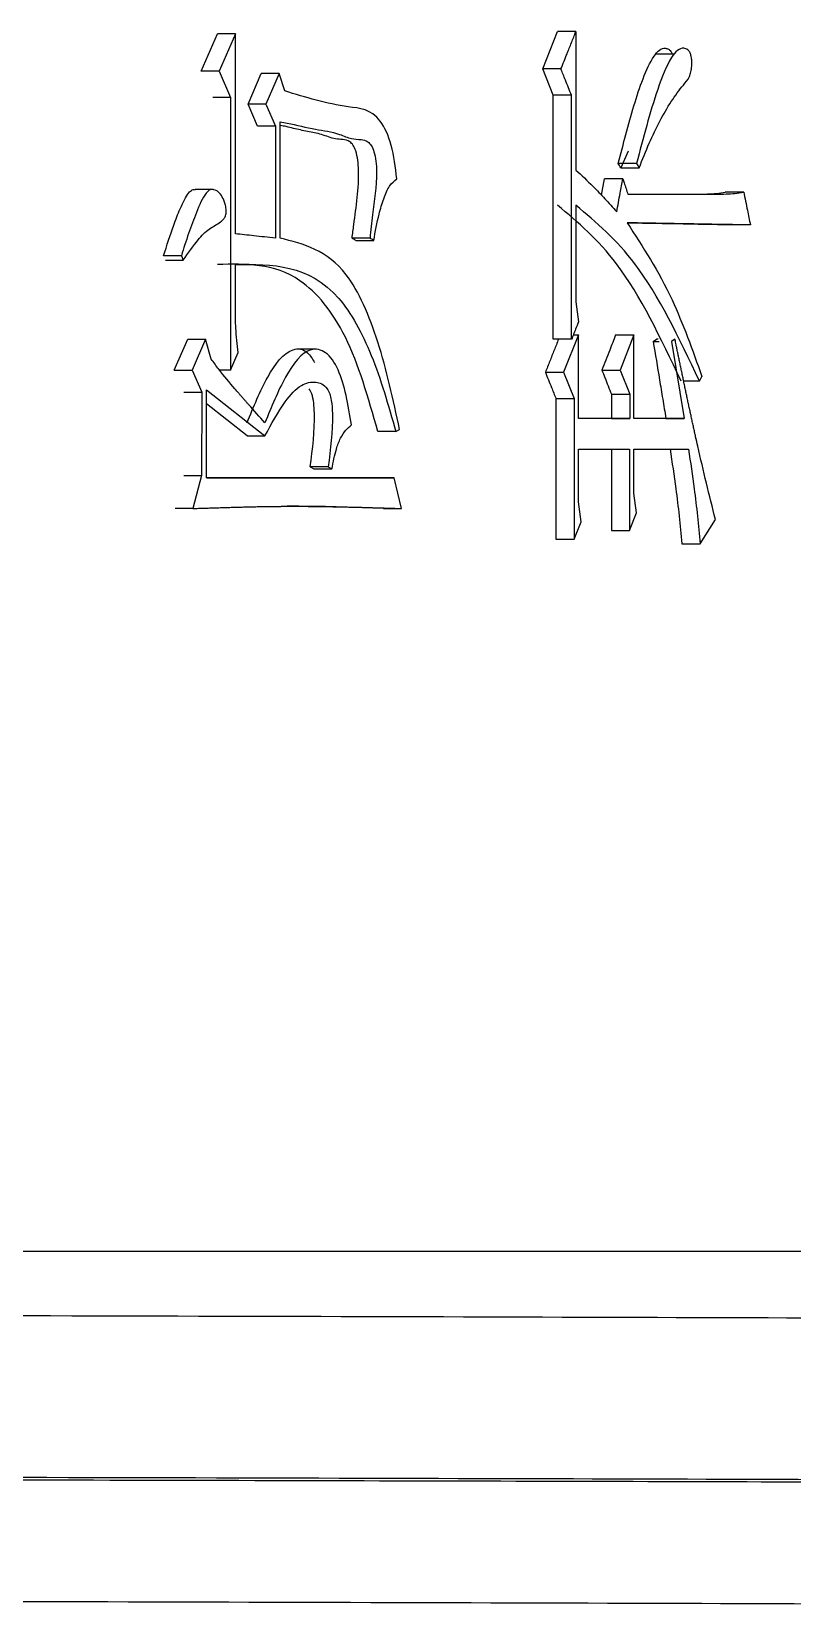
# Model space of a CAD drawing. Header units: millimetres. Extents: x 2278 to 4715, y 679 to 2402.
# Drawn here: x 3408.23 to 3411.97, y 967.15 to 974.92 of the extents above; entities that cross this region are included whole.
import ezdxf

# ---------------------------------------------------------------- set-up
doc = ezdxf.new("R2010")
doc.units = ezdxf.units.MM

msp = doc.modelspace()

# ---------------------------------------------------------------- linework, layer by layer
at = {"color": 7, "linetype": 'Continuous', "lineweight": 25}
for p, q in [((3409.0637, 974.7226), (3409.144, 974.9064)), ((3409.2316, 974.9064), (3409.144, 974.9064)), ((3409.2316, 974.9064), (3409.1513, 974.7226)), ((3409.2316, 973.9221), (3409.2316, 974.9064)), ((3410.7449, 974.7334), (3410.8181, 974.9173)), ((3410.9079, 974.9173), (3410.9079, 974.2358)), ((3411.3898, 974.8053), (3411.2984, 974.8053)), ((3409.1513, 974.7226), (3409.0637, 974.7226)), ((3409.1513, 974.7226), (3409.208, 974.5927)), ((3409.2941, 974.5603), (3409.3594, 974.7117)), ((3409.4474, 974.7117), (3409.3594, 974.7117)), ((3409.4474, 974.7117), (3409.3819, 974.5603)), ((3409.4753, 974.6252), (3409.4474, 974.7117)), ((3410.7966, 974.6036), (3410.7449, 974.7334)), ((3410.8346, 974.7334), (3410.7449, 974.7334)), ((3410.8864, 974.6036), (3410.7966, 974.6036)), ((3410.7966, 973.4029), (3410.7966, 974.6036)), ((3410.8864, 973.4029), (3410.8864, 974.6036)), ((3409.208, 974.5927), (3409.1204, 974.5927)), ((3409.208, 974.5927), (3409.208, 973.2514)), ((3409.3819, 974.5603), (3409.2941, 974.5603)), ((3409.3408, 974.4521), (3409.2941, 974.5603)), ((3409.3819, 974.5603), (3409.4287, 974.4521)), ((3409.4287, 974.4521), (3409.3408, 974.4521)), ((3409.4287, 974.4521), (3409.4287, 973.9004)), ((3409.452, 973.9004), (3409.452, 974.4737)), ((3411.165, 974.3294), (3411.1289, 974.2468)), ((3411.2066, 974.2681), (3411.1164, 974.2681)), ((3411.1289, 974.2467), (3411.2191, 974.2467)), ((3409.1225, 974.1399), (3409.0345, 974.1399)), ((3411.0339, 974.112), (3411.0486, 974.1925)), ((3411.1387, 974.1925), (3411.0486, 974.1925)), ((3411.7342, 974.1277), (3411.6433, 974.1277)), ((3410.9079, 974.0627), (3410.9079, 973.5868)), ((3411.1642, 974.1168), (3411.5988, 974.1168)), ((3411.1642, 974.1168), (3411.5081, 974.1168)), ((3411.5081, 974.1168), (3411.5988, 974.1168)), ((3409.8947, 973.9005), (3409.8062, 973.9005)), ((3411.7668, 973.9654), (3411.6759, 973.9654)), ((3409.8244, 973.8896), (3409.913, 973.8896)), ((3408.9658, 973.8139), (3408.8785, 973.8139)), ((3408.9658, 973.8139), (3408.9754, 973.7922)), ((3409.2316, 973.5543), (3409.2316, 973.7706)), ((3410.9079, 973.5868), (3410.9208, 973.4894)), ((3408.9309, 973.2514), (3408.9974, 973.4028)), ((3408.9974, 973.4028), (3409.0849, 973.4028)), ((3409.0849, 973.4028), (3409.0183, 973.2514)), ((3409.1133, 973.3055), (3409.0849, 973.4028)), ((3409.6248, 973.3543), (3409.5367, 973.3543)), ((3410.8864, 973.4029), (3410.7966, 973.4029)), ((3410.9208, 973.4245), (3410.8475, 973.2406)), ((3410.895, 973.4245), (3410.9208, 973.4245)), ((3410.9208, 973.0135), (3410.9208, 973.4245)), ((3411.1938, 973.4245), (3411.126, 973.2514)), ((3411.1938, 973.0135), (3411.1938, 973.4245)), ((3411.2884, 973.3921), (3411.3051, 973.4029)), ((3411.2884, 973.3921), (3411.3184, 973.3921)), ((3411.3124, 973.4029), (3411.3051, 973.4029)), ((3411.3956, 973.4029), (3411.3788, 973.3921)), ((3411.3788, 973.3921), (3411.4414, 973.0135)), ((3409.208, 973.2514), (3409.2457, 973.3379)), ((3408.9309, 973.2514), (3409.0183, 973.2514)), ((3409.0183, 973.2514), (3409.0659, 973.1432)), ((3409.208, 973.2514), (3409.1534, 973.2514)), ((3410.7578, 973.2406), (3410.8475, 973.2406)), ((3410.8475, 973.2406), (3410.8993, 973.1108)), ((3411.0359, 973.2514), (3411.126, 973.2514)), ((3411.126, 973.2514), (3411.1727, 973.1324)), ((3411.5162, 973.1973), (3411.4384, 973.1973)), ((3411.5162, 973.1973), (3411.5286, 973.2189)), ((3408.9784, 973.1432), (3409.0659, 973.1432)), ((3409.0659, 973.1432), (3409.0658, 972.7322)), ((3409.0896, 973.154), (3409.3772, 972.9269)), ((3409.0896, 972.7213), (3409.0896, 973.154)), ((3411.0825, 973.1324), (3411.1727, 973.1324)), ((3411.0825, 973.1324), (3411.0825, 973.0135)), ((3411.1727, 973.1324), (3411.1727, 973.0135)), ((3409.2894, 972.9269), (3409.0896, 973.0849)), ((3410.8095, 973.1108), (3410.8993, 973.1108)), ((3410.8993, 973.1108), (3410.8993, 972.4185)), ((3411.1727, 973.0135), (3410.9208, 973.0135)), ((3411.0825, 973.0135), (3410.9208, 973.0135)), ((3411.0825, 973.0135), (3411.1727, 973.0135)), ((3411.4414, 973.0135), (3411.1938, 973.0135)), ((3411.3509, 973.0135), (3411.1938, 973.0135)), ((3411.3509, 973.0135), (3411.4414, 973.0135)), ((3409.2894, 972.9269), (3409.3772, 972.9269)), ((3410.0219, 972.9485), (3410.04, 972.9593)), ((3410.9208, 972.862), (3411.1726, 972.862)), ((3410.9208, 972.6024), (3410.9208, 972.862)), ((3411.0825, 972.862), (3411.0825, 972.4618)), ((3411.1726, 972.862), (3411.1726, 972.4618)), ((3411.1938, 972.862), (3411.4622, 972.862)), ((3411.1938, 972.6457), (3411.1938, 972.862)), ((3408.9784, 972.7322), (3409.0658, 972.7322)), ((3409.0658, 972.7322), (3409.023, 972.5699)), ((3409.6885, 972.7754), (3409.6002, 972.7754)), ((3409.6002, 972.7754), (3409.6186, 972.7646)), ((3409.6186, 972.7646), (3409.7069, 972.7646)), ((3409.6885, 972.7754), (3409.7069, 972.7646)), ((3410.0129, 972.7214), (3409.0896, 972.7213)), ((3409.0896, 972.7214), (3409.9242, 972.7214)), ((3409.9242, 972.7214), (3410.0129, 972.7214)), ((3410.0491, 972.5699), (3410.0129, 972.7214)), ((3410.9337, 972.505), (3410.9208, 972.6024)), ((3411.2065, 972.5483), (3411.1938, 972.6457)), ((3409.023, 972.5699), (3408.9357, 972.5699)), ((3409.9604, 972.5699), (3410.0491, 972.5699)), ((3410.8993, 972.4185), (3410.9337, 972.505)), ((3411.1726, 972.4618), (3411.2065, 972.5483)), ((3411.5203, 972.3969), (3411.5947, 972.5159)), ((3410.8095, 972.4185), (3410.8993, 972.4185)), ((3411.0825, 972.4618), (3411.1726, 972.4618)), ((3411.4297, 972.3969), (3411.5203, 972.3969))]:
    msp.add_line(p, q, dxfattribs=at)
at = {"color": 7, "linetype": 'Continuous', "lineweight": 25, "flags": 128}
for points in [[(3410.9079, 974.9173), (3410.863, 974.9173), (3410.8181, 974.9173)], [(3411.1289, 974.2467), (3411.1258, 974.2521), (3411.1226, 974.2575), (3411.1164, 974.2682)], [(3411.2066, 974.2682), (3411.2129, 974.2574), (3411.2191, 974.2467)], [(3408.8881, 973.7922), (3408.9186, 973.7922), (3408.947, 973.7922), (3408.9754, 973.7922)], [(3411.1036, 973.4245), (3411.1264, 973.4245), (3411.1601, 973.4245), (3411.1938, 973.4245)], [(3410.8095, 973.1108), (3410.8095, 972.7647), (3410.8095, 972.4185)], [(3410.0219, 972.9485), (3409.9859, 972.9485), (3409.9596, 972.9485), (3409.9333, 972.9485)]]:
    msp.add_lwpolyline(points, dxfattribs=at)
at = {"color": 7, "linetype": 'Continuous', "lineweight": 25}
for points, knots in [([(3410.8346, 974.7334), (3410.8445, 974.7584), (3410.8618, 974.8015), (3410.8862, 974.8628), (3410.9007, 974.8991), (3410.9079, 974.9173)], [0, 0, 0, 0, 0.407194, 0.703597, 1, 1, 1, 1]), ([(3411.1164, 974.2682), (3411.1289, 974.316), (3411.1666, 974.4595), (3411.2194, 974.6483), (3411.2793, 974.7826), (3411.3187, 974.8298), (3411.3436, 974.8371), (3411.3627, 974.8329), (3411.3741, 974.8225), (3411.3804, 974.8122), (3411.3819, 974.8058), (3411.382, 974.8053)], [0, 0, 0, 0, 0.186803, 0.560962, 0.749178, 0.825797, 0.902611, 0.942659, 0.97537, 0.998161, 1, 1, 1, 1]), ([(3411.2191, 974.2468), (3411.2356, 974.2877), (3411.2838, 974.4077), (3411.357, 974.5473), (3411.4261, 974.6435), (3411.4623, 974.6815), (3411.4749, 974.7189), (3411.4789, 974.7477), (3411.4787, 974.7757), (3411.475, 974.7998), (3411.4682, 974.818), (3411.4562, 974.8315), (3411.4354, 974.8379), (3411.4071, 974.8292), (3411.3596, 974.7669), (3411.3093, 974.6365), (3411.2555, 974.4556), (3411.2229, 974.3308), (3411.2066, 974.2682)], [0, 0, 0, 0, 0.09565, 0.280795, 0.373244, 0.419662, 0.436462, 0.4533, 0.470465, 0.483389, 0.496387, 0.510841, 0.535897, 0.579802, 0.622961, 0.750748, 0.875017, 1, 1, 1, 1]), ([(3410.8864, 974.6036), (3410.8814, 974.6161), (3410.8715, 974.641), (3410.8542, 974.6843), (3410.8419, 974.7151), (3410.8346, 974.7334)], [0, 0, 0, 0, 0.288432, 0.576865, 1, 1, 1, 1]), ([(3410.0265, 974.1925), (3410.0195, 974.2495), (3410.0058, 974.3607), (3409.9272, 974.5349), (3409.7334, 974.5453), (3409.5778, 974.5935), (3409.4753, 974.6252)], [0, 0, 0, 0, 0.1295403, 0.2526388, 0.50766, 1, 1, 1, 1]), ([(3409.452, 974.4737), (3409.4637, 974.4715), (3409.5221, 974.4603), (3409.6197, 974.4343), (3409.7257, 974.4229), (3409.7993, 974.3876), (3409.846, 974.3875), (3409.8795, 974.3804), (3409.9017, 974.3582), (3409.916, 974.3244), (3409.9251, 974.2794), (3409.9297, 974.1717), (3409.9086, 974.0475), (3409.8983, 973.9387), (3409.8947, 973.9005)], [0, 0, 0, 0, 0.051282, 0.25636, 0.431754, 0.51946, 0.589456, 0.639546, 0.668094, 0.696777, 0.732309, 0.768498, 0.918801, 1, 1, 1, 1]), ([(3409.8062, 973.9005), (3409.809, 973.9226), (3409.8229, 974.0325), (3409.843, 974.1609), (3409.8357, 974.2856), (3409.8263, 974.3281), (3409.8122, 974.3594), (3409.7791, 974.3914), (3409.7365, 974.3825), (3409.6791, 974.4033), (3409.6217, 974.4209), (3409.5521, 974.4315), (3409.4958, 974.447), (3409.4622, 974.4536), (3409.452, 974.4556)], [0, 0, 0, 0, 0.054921, 0.272966, 0.312507, 0.352188, 0.383382, 0.414603, 0.535292, 0.594414, 0.712513, 0.830508, 0.948503, 1, 1, 1, 1]), ([(3410.9079, 974.2358), (3410.9359, 974.2099), (3410.9841, 974.1653), (3411.0507, 974.0948), (3411.0896, 974.0518), (3411.109, 974.0303)], [0, 0, 0, 0, 0.409741, 0.70481, 1, 1, 1, 1]), ([(3408.8785, 973.8139), (3408.8946, 973.8648), (3408.9199, 973.9444), (3408.9566, 974.039), (3408.9827, 974.0944), (3409.0041, 974.1288), (3409.0215, 974.1408), (3409.031, 974.1392), (3409.0344, 974.1387)], [0, 0, 0, 0, 0.385113, 0.602792, 0.768152, 0.874694, 0.955427, 1, 1, 1, 1]), ([(3408.9754, 973.7922), (3408.9996, 973.8272), (3409.0399, 973.8855), (3409.1019, 973.9505), (3409.1457, 973.969), (3409.1717, 973.9911), (3409.1804, 974.0036), (3409.1852, 974.0159), (3409.1871, 974.0295), (3409.1862, 974.0478), (3409.1805, 974.0745), (3409.1683, 974.105), (3409.1489, 974.1294), (3409.1277, 974.1409), (3409.1063, 974.1405), (3409.0734, 974.1093), (3409.04, 974.0289), (3409.0004, 973.9243), (3408.9773, 973.8508), (3408.9658, 973.8139)], [0, 0, 0, 0, 0.156412, 0.260868, 0.365462, 0.392662, 0.410241, 0.42134, 0.432549, 0.445637, 0.467959, 0.506678, 0.545841, 0.586947, 0.621916, 0.6571, 0.775363, 0.887354, 1, 1, 1, 1]), ([(3409.913, 973.8896), (3409.921, 973.9336), (3409.9341, 974.0056), (3409.9606, 974.0953), (3409.9887, 974.1618), (3410.014, 974.1824), (3410.0265, 974.1925)], [0, 0, 0, 0, 0.349071, 0.571765, 0.789358, 1, 1, 1, 1]), ([(3411.109, 974.0303), (3411.1118, 974.0456), (3411.1175, 974.0763), (3411.1274, 974.1304), (3411.1345, 974.1692), (3411.1387, 974.1925)], [0, 0, 0, 0, 0.283862, 0.567725, 1, 1, 1, 1]), ([(3411.1387, 974.1925), (3411.1409, 974.1862), (3411.1462, 974.1705), (3411.1547, 974.1452), (3411.161, 974.1263), (3411.1642, 974.1168)], [0, 0, 0, 0, 0.250001, 0.6250002, 1, 1, 1, 1]), ([(3411.5081, 974.1168), (3411.5242, 974.1171), (3411.5549, 974.1177), (3411.6, 974.1199), (3411.6289, 974.1251), (3411.6433, 974.1277)], [0, 0, 0, 0, 0.356279, 0.6779441, 1, 1, 1, 1]), ([(3411.5988, 974.1168), (3411.6149, 974.1171), (3411.6457, 974.1177), (3411.6908, 974.1199), (3411.7197, 974.1251), (3411.7342, 974.1277)], [0, 0, 0, 0, 0.355817, 0.677713, 1, 1, 1, 1]), ([(3411.7342, 974.1277), (3411.7372, 974.1126), (3411.7432, 974.0826), (3411.7541, 974.0285), (3411.762, 973.9895), (3411.7668, 973.9654)], [0, 0, 0, 0, 0.277507, 0.555013, 1, 1, 1, 1]), ([(3411.4256, 973.1973), (3411.3252, 973.4087), (3411.1475, 973.7831), (3410.918, 973.9779), (3410.8181, 974.0627)], [0, 0, 0, 0, 0.564667, 1, 1, 1, 1]), ([(3411.5162, 973.1973), (3411.4157, 973.4088), (3411.2377, 973.7832), (3411.0079, 973.9779), (3410.9079, 974.0627)], [0, 0, 0, 0, 0.564597, 1, 1, 1, 1]), ([(3411.7668, 973.9654), (3411.7629, 973.9655), (3411.7512, 973.9657), (3411.7355, 973.966), (3411.7159, 973.9663), (3411.6962, 973.9667), (3411.6766, 973.967), (3411.6569, 973.9673), (3411.6411, 973.9676), (3411.6214, 973.9679), (3411.6016, 973.9683), (3411.5818, 973.9686), (3411.562, 973.969), (3411.5461, 973.9692), (3411.5263, 973.9696), (3411.5103, 973.9699), (3411.4904, 973.9702), (3411.4705, 973.9706), (3411.4505, 973.9709), (3411.4305, 973.9713), (3411.4145, 973.9716), (3411.3945, 973.9719), (3411.3744, 973.9723), (3411.3544, 973.9727), (3411.3342, 973.973), (3411.3181, 973.9733), (3411.298, 973.9737), (3411.2818, 973.974), (3411.2616, 973.9744), (3411.2454, 973.9747), (3411.2252, 973.975), (3411.1981, 973.9755), (3411.1749, 973.9759), (3411.1599, 973.9762)], [0, 0, 0, 0, 0.019729, 0.059186, 0.078915, 0.118372, 0.157829, 0.177558, 0.217015, 0.236744, 0.276201, 0.315659, 0.335387, 0.374845, 0.394573, 0.43403, 0.453759, 0.493216, 0.532674, 0.552402, 0.59186, 0.611588, 0.651046, 0.690503, 0.710232, 0.749689, 0.769418, 0.808875, 0.828604, 0.868061, 0.88779, 0.927247, 1, 1, 1, 1]), ([(3411.1599, 973.9761), (3411.2373, 973.8581), (3411.3765, 973.6455), (3411.4817, 973.3502), (3411.5286, 973.2189)], [0, 0, 0, 0, 0.555449, 1, 1, 1, 1]), ([(3411.6759, 973.9654), (3411.613, 973.9666), (3411.4822, 973.969), (3411.3104, 973.9721), (3411.2005, 973.974), (3411.1608, 973.9747)], [0, 0, 0, 0, 0.371075, 0.772541, 1, 1, 1, 1]), ([(3409.4287, 973.9004), (3409.4109, 973.9024), (3409.3754, 973.9063), (3409.3098, 973.9135), (3409.2617, 973.9188), (3409.2316, 973.9221)], [0, 0, 0, 0, 0.271476, 0.542951, 1, 1, 1, 1]), ([(3410.04, 972.9593), (3410.0081, 973.1061), (3409.9453, 973.3947), (3409.7603, 973.8225), (3409.5678, 973.8712), (3409.452, 973.9004)], [0, 0, 0, 0, 0.291804, 0.574112, 1, 1, 1, 1]), ([(3409.8244, 973.8896), (3409.8229, 973.8906), (3409.8198, 973.8924), (3409.8137, 973.896), (3409.8092, 973.8987), (3409.8062, 973.9005)], [0, 0, 0, 0, 0.253186, 0.506379, 1, 1, 1, 1]), ([(3409.913, 973.8896), (3409.9099, 973.8914), (3409.9038, 973.8951), (3409.8977, 973.8987), (3409.8947, 973.9005)], [0, 0, 0, 0, 0.499996, 1, 1, 1, 1]), ([(3409.9333, 972.9485), (3409.886, 973.1147), (3409.7934, 973.4395), (3409.5108, 973.7811), (3409.2826, 973.7746), (3409.1439, 973.7706)], [0, 0, 0, 0, 0.291237, 0.569425, 1, 1, 1, 1]), ([(3409.2316, 973.7706), (3409.4126, 973.7725), (3409.6675, 973.775), (3409.9118, 973.3331), (3409.9849, 973.078), (3410.0219, 972.9485)], [0, 0, 0, 0, 0.546872, 0.769893, 1, 1, 1, 1]), ([(3409.2457, 973.3379), (3409.241, 973.3777), (3409.2326, 973.4488), (3409.2319, 973.522), (3409.2316, 973.5543)], [0, 0, 0, 0, 0.558835, 1, 1, 1, 1]), ([(3410.9208, 973.4894), (3410.9159, 973.4771), (3410.9077, 973.4565), (3410.8962, 973.4276), (3410.8897, 973.4111), (3410.8864, 973.4029)], [0, 0, 0, 0, 0.428361, 0.714181, 1, 1, 1, 1]), ([(3409.2894, 972.9918), (3409.3212, 973.0704), (3409.3836, 973.2244), (3409.4906, 973.3644), (3409.5807, 973.3549), (3409.6109, 973.3066), (3409.6219, 973.2889)], [0, 0, 0, 0, 0.366502, 0.718078, 0.897344, 1, 1, 1, 1]), ([(3409.8033, 972.981), (3409.7869, 973.0802), (3409.7622, 973.2299), (3409.6785, 973.3477), (3409.5799, 973.3678), (3409.4712, 973.2233), (3409.409, 973.07), (3409.3772, 972.9918)], [0, 0, 0, 0, 0.25015, 0.377758, 0.502112, 0.745934, 1, 1, 1, 1]), ([(3410.8224, 973.4029), (3410.8153, 973.3851), (3410.801, 973.3492), (3410.7795, 973.2951), (3410.765, 973.2588), (3410.7578, 973.2406)], [0, 0, 0, 0, 0.32842, 0.66421, 1, 1, 1, 1]), ([(3411.1036, 973.4245), (3411.0939, 973.3995), (3411.0777, 973.3582), (3411.0551, 973.3005), (3411.0423, 973.2678), (3411.0359, 973.2514)], [0, 0, 0, 0, 0.432898, 0.716449, 1, 1, 1, 1]), ([(3411.2884, 973.3921), (3411.2988, 973.3293), (3411.3144, 973.2348), (3411.3352, 973.1086), (3411.3457, 973.0452), (3411.3509, 973.0135)], [0, 0, 0, 0, 0.497508, 0.748754, 1, 1, 1, 1]), ([(3411.5947, 972.5159), (3411.5651, 972.6354), (3411.5318, 972.7699), (3411.4992, 972.9154), (3411.4924, 972.9461), (3411.4873, 972.9692), (3411.4823, 972.9923), (3411.4781, 973.0115), (3411.4739, 973.0308), (3411.4705, 973.0462), (3411.4672, 973.0617), (3411.4647, 973.0733), (3411.4622, 973.0849), (3411.4589, 973.1004), (3411.4556, 973.1159), (3411.4523, 973.1313), (3411.4499, 973.143), (3411.4474, 973.1546), (3411.4441, 973.1701), (3411.4409, 973.1856), (3411.4376, 973.2012), (3411.4352, 973.2128), (3411.4319, 973.2284), (3411.4287, 973.2439), (3411.4254, 973.2594), (3411.423, 973.2711), (3411.4205, 973.2828), (3411.4181, 973.2945), (3411.4157, 973.3061), (3411.4136, 973.3158), (3411.412, 973.3236), (3411.4108, 973.3295), (3411.4096, 973.3353), (3411.408, 973.3431), (3411.4064, 973.3509), (3411.4047, 973.3587), (3411.4035, 973.3645), (3411.4023, 973.3703), (3411.4007, 973.3781), (3411.3991, 973.3859), (3411.3972, 973.3948), (3411.3962, 973.3998), (3411.3956, 973.4029)], [0, 0, 0, 0, 0.414083, 0.465835, 0.49171, 0.517586, 0.543462, 0.569338, 0.582276, 0.608151, 0.621089, 0.634027, 0.646965, 0.659903, 0.685779, 0.698716, 0.711654, 0.724592, 0.73753, 0.763406, 0.776344, 0.789282, 0.802219, 0.828095, 0.841033, 0.853971, 0.866909, 0.879847, 0.892784, 0.905722, 0.912191, 0.91866, 0.925129, 0.931598, 0.944536, 0.951005, 0.957474, 0.963943, 0.970412, 0.98335, 0.989818, 1, 1, 1, 1]), ([(3409.3772, 972.9918), (3409.3508, 973.0214), (3409.321, 973.0547), (3409.288, 973.092), (3409.2797, 973.1013), (3409.2714, 973.1107), (3409.2631, 973.12), (3409.2549, 973.1294), (3409.2433, 973.1426), (3409.2085, 973.1821), (3409.1631, 973.2368), (3409.1256, 973.2886), (3409.1133, 973.3055)], [0, 0, 0, 0, 0.297523, 0.334713, 0.371903, 0.390498, 0.427688, 0.464879, 0.483474, 0.557855, 0.855503, 1, 1, 1, 1]), ([(3410.7578, 973.2406), (3410.7628, 973.2281), (3410.7727, 973.2032), (3410.79, 973.1599), (3410.8022, 973.1291), (3410.8095, 973.1108)], [0, 0, 0, 0, 0.288602, 0.577203, 1, 1, 1, 1]), ([(3411.0359, 973.2514), (3411.0408, 973.239), (3411.051, 973.2129), (3411.0665, 973.1732), (3411.0772, 973.146), (3411.0825, 973.1324)], [0, 0, 0, 0, 0.314838, 0.657419, 1, 1, 1, 1]), ([(3409.3772, 972.9269), (3409.4093, 972.9862), (3409.4637, 973.0867), (3409.5501, 973.1829), (3409.6142, 973.1961), (3409.657, 973.1852), (3409.6814, 973.1673), (3409.6971, 973.1358), (3409.7066, 973.0933), (3409.714, 972.97), (3409.6998, 972.8619), (3409.6885, 972.7754)], [0, 0, 0, 0, 0.237031, 0.40138, 0.534635, 0.589033, 0.643886, 0.675792, 0.707579, 0.7663, 1, 1, 1, 1]), ([(3409.6002, 972.7754), (3409.6118, 972.8634), (3409.6254, 972.9676), (3409.6185, 973.0896), (3409.6105, 973.1334), (3409.6001, 973.1519), (3409.5957, 973.1596)], [0, 0, 0, 0, 0.664291, 0.787396, 0.911549, 1, 1, 1, 1]), ([(3409.7069, 972.7646), (3409.7133, 972.7984), (3409.7238, 972.8536), (3409.7486, 972.9168), (3409.774, 972.9583), (3409.7936, 972.9735), (3409.8033, 972.981)], [0, 0, 0, 0, 0.34974, 0.571287, 0.787704, 1, 1, 1, 1]), ([(3411.3717, 972.862), (3411.3813, 972.7971), (3411.3975, 972.6884), (3411.4166, 972.533), (3411.4253, 972.4423), (3411.4297, 972.3969)], [0, 0, 0, 0, 0.424957, 0.71216, 1, 1, 1, 1]), ([(3411.4622, 972.862), (3411.472, 972.7973), (3411.4885, 972.6887), (3411.5066, 972.5326), (3411.5157, 972.4422), (3411.5203, 972.3969)], [0, 0, 0, 0, 0.424962, 0.712284, 1, 1, 1, 1]), ([(3409.023, 972.5699), (3409.032, 972.5702), (3409.0456, 972.5707), (3409.0636, 972.5713), (3409.0771, 972.5717), (3409.0906, 972.5721), (3409.104, 972.5726), (3409.1175, 972.573), (3409.131, 972.5735), (3409.1444, 972.5739), (3409.1624, 972.5744), (3409.1803, 972.575), (3409.1982, 972.5755), (3409.2116, 972.5759), (3409.2294, 972.5764), (3409.2473, 972.5769), (3409.2651, 972.5774), (3409.2785, 972.5777), (3409.2919, 972.578), (3409.3097, 972.5784), (3409.3274, 972.5788), (3409.3452, 972.5792), (3409.3585, 972.5794), (3409.3718, 972.5797), (3409.3896, 972.5799), (3409.4073, 972.5802), (3409.425, 972.5804), (3409.436, 972.5805), (3409.4449, 972.5806), (3409.4515, 972.5806), (3409.4581, 972.5807), (3409.4669, 972.5808), (3409.4758, 972.5808), (3409.4846, 972.5808), (3409.4912, 972.5809), (3409.4978, 972.5809), (3409.5044, 972.5809), (3409.511, 972.5809), (3409.5165, 972.5809), (3409.5209, 972.5809), (3409.5242, 972.5809), (3409.5286, 972.5809), (3409.533, 972.5809), (3409.5374, 972.5809), (3409.5418, 972.5809), (3409.5473, 972.5809), (3409.5539, 972.5808), (3409.5627, 972.5808), (3409.5715, 972.5808), (3409.5803, 972.5807), (3409.5868, 972.5807), (3409.5956, 972.5806), (3409.6066, 972.5805), (3409.6197, 972.5804), (3409.6328, 972.5802), (3409.646, 972.5801), (3409.6635, 972.5798), (3409.6809, 972.5796), (3409.6984, 972.5793), (3409.7115, 972.579), (3409.7245, 972.5788), (3409.7419, 972.5785), (3409.7593, 972.5781), (3409.7767, 972.5777), (3409.7897, 972.5774), (3409.8028, 972.5771), (3409.8201, 972.5767), (3409.8374, 972.5762), (3409.8547, 972.5758), (3409.8677, 972.5754), (3409.885, 972.5749), (3409.9023, 972.5744), (3409.9195, 972.5739), (3409.9324, 972.5735), (3409.9453, 972.5731), (3409.9626, 972.5726), (3409.9798, 972.5721), (3409.9969, 972.5716), (3410.0098, 972.5712), (3410.0272, 972.5706), (3410.0403, 972.5702), (3410.0491, 972.5699)], [0, 0, 0, 0, 0.025705, 0.038557, 0.05141, 0.064262, 0.077115, 0.089967, 0.102819, 0.115672, 0.128524, 0.154229, 0.167082, 0.179934, 0.192786, 0.218491, 0.231344, 0.244196, 0.257049, 0.269901, 0.295606, 0.308458, 0.321311, 0.334163, 0.347016, 0.37272, 0.385573, 0.398425, 0.404851, 0.411278, 0.417704, 0.42413, 0.436983, 0.443409, 0.449835, 0.456261, 0.462687, 0.469114, 0.47554, 0.478753, 0.481966, 0.485179, 0.491605, 0.494818, 0.498032, 0.504458, 0.510884, 0.51731, 0.530163, 0.536589, 0.543015, 0.549441, 0.562294, 0.575146, 0.587999, 0.600851, 0.613703, 0.639408, 0.652261, 0.665113, 0.677966, 0.690818, 0.716523, 0.729375, 0.742228, 0.75508, 0.767932, 0.793637, 0.80649, 0.819342, 0.832195, 0.857899, 0.870752, 0.883604, 0.896457, 0.909309, 0.935014, 0.947866, 0.960719, 0.973571, 1, 1, 1, 1]), ([(3409.9604, 972.5699), (3409.8227, 972.5751), (3409.6659, 972.581), (3409.5058, 972.5809), (3409.4863, 972.5808)], [0, 0, 0, 0, 0.87795, 1, 1, 1, 1]), ([(3353.6845, 968.915), (3354.3309, 968.915), (3357.5662, 968.915), (3363.3181, 968.9151), (3369.5177, 968.9152), (3375.5272, 968.9152), (3380.1666, 968.9152), (3385.7038, 968.9153), (3389.9122, 968.9153), (3394.8467, 968.9154), (3399.4444, 968.9154), (3403.5395, 968.9154), (3407.2211, 968.9155), (3409.8296, 968.9155), (3412.6396, 968.9156), (3414.51, 968.9157), (3416.5382, 968.9157), (3417.2945, 968.9158), (3417.8232, 968.9159)], [0, 0, 0, 0, 0.020124, 0.100733, 0.181328, 0.221587, 0.302184, 0.342442, 0.423039, 0.463298, 0.543894, 0.624491, 0.664749, 0.745346, 0.785604, 0.8662, 0.906458, 1, 1, 1, 1]), ([(3346.5455, 968.6469), (3347.8178, 968.6469), (3350.1442, 968.6468), (3353.5077, 968.6464), (3356.6408, 968.6459), (3359.7569, 968.6451), (3362.8507, 968.6442), (3365.9162, 968.6431), (3368.9477, 968.6418), (3373.2017, 968.6397), (3378.7421, 968.6364), (3385.486, 968.6312), (3392.2136, 968.6245), (3397.9345, 968.6171), (3402.6551, 968.6095), (3406.4578, 968.6021), (3409.8919, 968.5938), (3412.8503, 968.5848), (3415.3038, 968.5751), (3416.3493, 968.5682), (3416.8811, 968.5648)], [0, 0, 0, 0, 0.037781, 0.069081, 0.100468, 0.131943, 0.163506, 0.195157, 0.226895, 0.258722, 0.330934, 0.408983, 0.49287, 0.582593, 0.645672, 0.711347, 0.779618, 0.850484, 0.923944, 1, 1, 1, 1]), ([(3417.6372, 967.7656), (3417.1375, 967.7689), (3416.1516, 967.7754), (3413.8711, 967.7847), (3411.1103, 967.7933), (3407.8819, 967.8014), (3404.2713, 967.8087), (3399.7252, 967.8164), (3394.1221, 967.8241), (3387.4034, 967.8313), (3380.5008, 967.8371), (3373.5713, 967.8415), (3366.7473, 967.8448), (3360.1372, 967.847), (3353.8273, 967.8483), (3349.323, 967.8488), (3346.9403, 967.8488), (3346.5455, 967.8488)], [0, 0, 0, 0, 0.07139, 0.140843, 0.208359, 0.273937, 0.337578, 0.399281, 0.488173, 0.572709, 0.652888, 0.72871, 0.800173, 0.867277, 0.930021, 0.988406, 1, 1, 1, 1]), ([(3418.174, 967.7517), (3417.4491, 967.7562), (3415.9994, 967.7653), (3412.2091, 967.7782), (3407.311, 967.7903), (3401.2703, 967.8013), (3394.2224, 967.811), (3386.2795, 967.8193), (3377.5797, 967.826), (3368.2729, 967.831), (3359.831, 967.8338), (3352.5509, 967.8352), (3348.5473, 967.8354), (3346.5455, 967.8355)], [0, 0, 0, 0, 0.0981345, 0.196269, 0.2944034, 0.3925379, 0.4906723, 0.5888066, 0.686941, 0.7850753, 0.8832097, 0.9416048, 1, 1, 1, 1]), ([(3328.1584, 967.244), (3331.1831, 967.2448), (3337.2196, 967.2465), (3346.3727, 967.2468), (3355.4146, 967.2455), (3364.242, 967.2425), (3372.7342, 967.2379), (3379.5786, 967.2326), (3385.0357, 967.2276), (3389.3885, 967.2229), (3393.8464, 967.2173), (3398.325, 967.2108), (3402.4588, 967.2036), (3406.1993, 967.1958), (3409.5175, 967.1877), (3412.5528, 967.1786), (3415.205, 967.1687), (3417.4399, 967.158), (3418.4178, 967.1505), (3418.917, 967.1467)], [0, 0, 0, 0, 0.074691, 0.149062, 0.223115, 0.296848, 0.370262, 0.443356, 0.483243, 0.526636, 0.573536, 0.623941, 0.677851, 0.725458, 0.775499, 0.827974, 0.882883, 0.940225, 1, 1, 1, 1])]:
    msp.add_open_spline(points, degree=3, knots=knots, dxfattribs=at)

doc.saveas('drawing.dxf')
